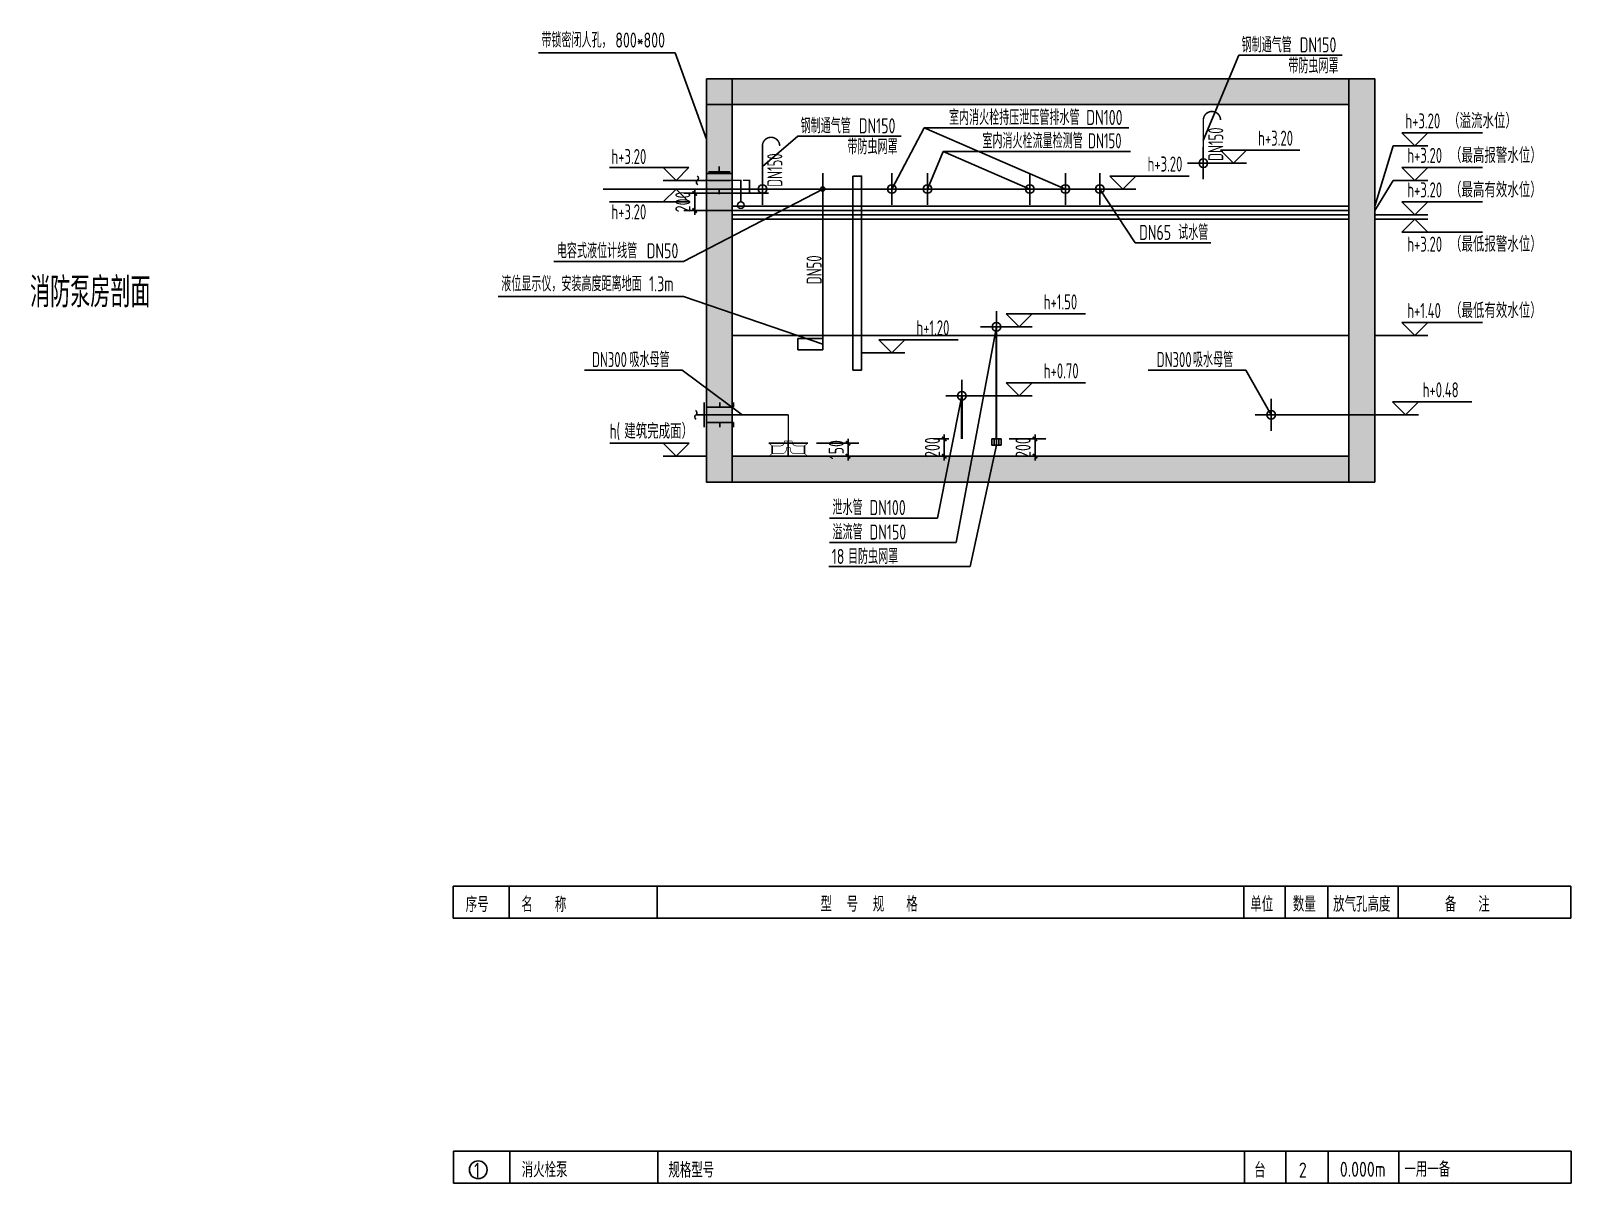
# Model space of a CAD drawing. Extents: x -84241 to 2571207, y -257003 to 1687411.
# Drawn here: x 175690 to 193553, y -101700 to -88328 of the extents above; entities that cross this region are included whole.
import ezdxf
from ezdxf.enums import TextEntityAlignment as Align

# ---------------------------------------------------------------- set-up
doc = ezdxf.new("R2010")
doc.units = 0
doc.header["$LTSCALE"] = 1000
for name, pattern in [('CENTER2', [1.125, 0.75, -0.125, 0.125, -0.125]), ('DASHED', [0.75, 0.5, -0.25]), ('ID.601.1.0.1-ID.601.1.0.7$0$ID.610.1.0.1-ID.610.1.0.7$0$LEVEL 32$0${ Cable   Tele }', [0])]:
    doc.linetypes.add(name, pattern=pattern)
doc.layers.get('0').update_dxf_attribs({"linetype": 'CONTINUOUS'})
doc.layers.get('Defpoints').update_dxf_attribs({"linetype": 'CONTINUOUS'})
for name, color, linetype in [('0hj', 86, 'CONTINUOUS'), ('TEXT_消防', 7, 'CONTINUOUS'), ('TEXT_通气', 7, 'CONTINUOUS'), ('W-BUSH', 231, 'CONTINUOUS'), ('W-DRAI-DOME-PIPE', 4, 'DASHED'), ('W-DRAI-VENT-PIPE', 5, 'CENTER2'), ('W-EQPM', 40, 'CONTINUOUS'), ('W-FRPT-HYDT-EQPM', 60, 'CONTINUOUS'), ('W-FRPT-HYDT-PIPE', 1, 'CONTINUOUS'), ('W-NOTE', 40, 'CONTINUOUS'), ('W-WSUP-COOL-PIPE', 3, 'CONTINUOUS'), ('W-WSUP-DIMS', 41, 'CONTINUOUS'), ('W-WSUP-EQPM', 40, 'CONTINUOUS'), ('W-WSUP-NOTE', 40, 'CONTINUOUS')]:
    doc.layers.add(name, color=color, linetype=linetype)
doc.styles.add('_TWT_DIM_ELE', font='Tssdeng.shx', dxfattribs={"width": 0.8, "height": 3.5, "bigfont": 'Tssdchn.shx'})
doc.styles.add('_TWT_PIPEDN', font='TSSDENG', dxfattribs={"width": 0.8, "height": 3.5, "bigfont": 'TSSDCHN'})
doc.styles.add('TH-STYLE3', font='tssdeng.shx', dxfattribs={"width": 0.7, "bigfont": 'tssdchn.shx'})
doc.styles.add('TH-STYLE3_T3', font='tssdeng.shx', dxfattribs={"width": 0.7, "bigfont": 'tssdchn.shx'})
doc.dimstyles.new('TH-STYLE3&&50', dxfattribs={"dimtxt": 175, "dimasz": 50, "dimexe": 125, "dimexo": 150, "dimgap": 50, "dimtad": 1, "dimdec": 0, "dimzin": 0, "dimdsep": 46, "dimtxsty": 'TH-STYLE3_T3', "dimblk": 'ARCHTICK', "dimcen": 0.09, "dimclrt": 7, "dimazin": 2, "dimtfac": 1, "dimtdec": 0, "dimtix": 1, "dimtmove": 2, "dimatfit": 3, "dimfxl": 50, "dimtolj": 1, "dimtzin": 0, "dimarcsym": 0})

# ---------------------------------------------------------------- blocks, each defined once
blk = doc.blocks.new('A$C54A40646')
for p, q in [((-37.5, -50), (-37.5, 50)), ((0, -50), (0, 50)), ((37.5, -50), (37.5, 50))]:
    blk.add_line(p, q)
blk.add_lwpolyline([(-75, -50), (75, -50), (75, 50), (-75, 50)], close=True)
blk = doc.blocks.new('旋流防止器')
at = {"color": 8}
blk.add_line((0, 175), (0, 0), dxfattribs=at)
at = {"layer": 'W-WSUP-EQPM'}
for p, q in [((-225, 175), (225, 175)), ((225, 25), (-225, 25)), ((-187, 147), (-187, 53)), ((187, 147), (187, 53))]:
    blk.add_line(p, q, dxfattribs=at)
at = {"layer": 'W-WSUP-EQPM', "const_width": 7.5}
for points in [[(-225, 175), (-196, 151, 0.170304), (-177, 145), (-70, 145, -0.265481), (-31, 123, -0.081217), (-22, 100), (-22, 77)], [(-225, 25), (-196, 48, -0.170304), (-177, 55), (-90, 55, -0.414214), (-45, 10), (-45, 0)], [(22, 77), (22, 100, -0.081217), (31, 123, -0.265481), (70, 145), (177, 145, 0.170304), (196, 151), (225, 175)], [(225, 25), (196, 48, 0.17024), (177, 55), (90, 55, 0.414214), (45, 10), (45, 0)]]:
    blk.add_lwpolyline(points, format="xyb", dxfattribs=at)
for points in [[(-45, 0), (45, 0)], [(-22, 77), (22, 77)]]:
    blk.add_lwpolyline(points, dxfattribs=at)
blk = doc.blocks.new('$TwtSys$00000132')
at = {"elevation": 0}
blk.add_lwpolyline([(7, -101, -0.575183), (0, 0, 0.604745), (-11, 101, 16.924828)], format="xyb", dxfattribs=at)
blk = doc.blocks.new('*U365')
for p, q in [((160, 30), (-160, 30)), ((-100, 0), (-160, 0)), ((-100, 0), (-100, -350)), ((100, 0), (100, -350)), ((160, 0), (100, 0)), ((-100, -175), (-160, -175)), ((160, -175), (100, -175)), ((-100, -350), (-160, -350)), ((160, -350), (100, -350))]:
    blk.add_line(p, q)
at = {"layer": 'Defpoints'}
blk.add_line((0, 0), (0, -350), dxfattribs=at)
blk = doc.blocks.new('$VALVE$00000866')
for p, q in [((0, 0), (250, 0)), ((83, 62), (83, -62))]:
    blk.add_line(p, q)
blk.add_circle((312, 0), 62.5)
blk = doc.blocks.new('*U784')
for p, q in [((-100, 0), (-100, -250)), ((100, 0), (100, -250)), ((-100, -125), (-160, -125)), ((160, -125), (100, -125))]:
    blk.add_line(p, q)
at = {"layer": 'Defpoints'}
blk.add_line((0, 0), (0, -250), dxfattribs=at)
blk = doc.blocks.new('_ArchTick')
at = {"color": 0, "linetype": 'ByBlock', "const_width": 0.4}
blk.add_lwpolyline([(-0.5, -0.5), (0.5, 0.5)], dxfattribs=at)
blk = doc.blocks.new('*D786')
at = {"layer": 'Defpoints', "color": 0, "transparency": 16777216}
for p in [(-135, 3350), (869, 3350), (869, 3150)]:
    blk.add_point(p, dxfattribs=at)
at = {"layer": 'W-WSUP-DIMS', "color": 0, "lineweight": -2, "transparency": 16777216}
for p, q in [((-135, 3350), (-135, 3400)), ((719, 3350), (-260, 3350)), ((-135, 3150), (-135, 3350)), ((719, 3150), (-260, 3150)), ((-135, 3150), (-135, 3100))]:
    blk.add_line(p, q, dxfattribs=at)
at = {"layer": 'W-WSUP-DIMS', "color": 0, "lineweight": -2, "transparency": 16777216, "xscale": 50, "yscale": 50, "zscale": 50}
for p, rotation in [((-135, 3350), 270), ((-135, 3150), 90)]:
    blk.add_blockref('_ArchTick', p, dxfattribs=dict(at, rotation=rotation))
at = {"layer": 'W-WSUP-DIMS', "color": 7, "transparency": 16777216, "insert": (-273, 3250), "char_height": 175, "attachment_point": 5, "rotation": 90, "style": 'TH-STYLE3_T3'}
blk.add_mtext('\\A1;200', dxfattribs=at)
blk = doc.blocks.new('*D787')
at = {"layer": 'Defpoints', "color": 0, "transparency": 16777216}
for p in [(3363, 500), (3811, 500), (3363, 300)]:
    blk.add_point(p, dxfattribs=at)
at = {"layer": 'W-WSUP-DIMS', "color": 0, "lineweight": -2, "transparency": 16777216}
for p, q in [((3811, 500), (3811, 550)), ((3513, 500), (3936, 500)), ((3811, 300), (3811, 500)), ((3513, 300), (3936, 300)), ((3811, 300), (3811, 250))]:
    blk.add_line(p, q, dxfattribs=at)
at = {"layer": 'W-WSUP-DIMS', "color": 0, "lineweight": -2, "transparency": 16777216, "xscale": 50, "yscale": 50, "zscale": 50}
for p, rotation in [((3811, 500), 270), ((3811, 300), 90)]:
    blk.add_blockref('_ArchTick', p, dxfattribs=dict(at, rotation=rotation))
at = {"layer": 'W-WSUP-DIMS', "color": 7, "transparency": 16777216, "insert": (3673, 400), "char_height": 175, "attachment_point": 5, "rotation": 90, "style": 'TH-STYLE3_T3'}
blk.add_mtext('\\A1;200', dxfattribs=at)
blk = doc.blocks.new('*D788')
at = {"layer": 'Defpoints', "color": 0, "transparency": 16777216}
for p in [(2759, 500), (2963, 500), (2963, 300)]:
    blk.add_point(p, dxfattribs=at)
at = {"layer": 'W-WSUP-DIMS', "color": 0, "lineweight": -2, "transparency": 16777216}
for p, q in [((2759, 500), (2759, 550)), ((2813, 500), (2634, 500)), ((2759, 300), (2759, 500)), ((2813, 300), (2634, 300)), ((2759, 300), (2759, 250))]:
    blk.add_line(p, q, dxfattribs=at)
at = {"layer": 'W-WSUP-DIMS', "color": 0, "lineweight": -2, "transparency": 16777216, "xscale": 50, "yscale": 50, "zscale": 50}
for p, rotation in [((2759, 500), 270), ((2759, 300), 90)]:
    blk.add_blockref('_ArchTick', p, dxfattribs=dict(at, rotation=rotation))
at = {"layer": 'W-WSUP-DIMS', "color": 7, "transparency": 16777216, "insert": (2621, 400), "char_height": 175, "attachment_point": 5, "rotation": 90, "style": 'TH-STYLE3_T3'}
blk.add_mtext('\\A1;200', dxfattribs=at)
blk = doc.blocks.new('*D789')
at = {"layer": 'Defpoints', "color": 0, "transparency": 16777216}
for p in [(1127, 450), (1643, 450), (1127, 300)]:
    blk.add_point(p, dxfattribs=at)
at = {"layer": 'W-WSUP-DIMS', "color": 0, "lineweight": -2, "transparency": 16777216}
for p, q in [((1277, 450), (1768, 450)), ((1643, 450), (1643, 500)), ((1643, 300), (1643, 450)), ((1277, 300), (1768, 300)), ((1643, 300), (1643, 250))]:
    blk.add_line(p, q, dxfattribs=at)
at = {"layer": 'W-WSUP-DIMS', "color": 0, "lineweight": -2, "transparency": 16777216, "xscale": 50, "yscale": 50, "zscale": 50}
for p, rotation in [((1643, 450), 270), ((1643, 300), 90)]:
    blk.add_blockref('_ArchTick', p, dxfattribs=dict(at, rotation=rotation))
at = {"layer": 'W-WSUP-DIMS', "color": 7, "transparency": 16777216, "insert": (1506, 375), "char_height": 175, "attachment_point": 5, "rotation": 90, "style": 'TH-STYLE3_T3'}
blk.add_mtext('\\A1;150', dxfattribs=at)
blk = doc.blocks.new('消防泵房表头')
at = {"layer": 'W-WSUP-DIMS', "extrusion": (-3.31149e-09, -0.001985, 0.999998)}
for p, q in [((0, 373, 1), (12961, 373, 1)), ((0, 0, 0), (12961, 0, 0))]:
    blk.add_line(p, q, dxfattribs=at)
at = {"layer": 'W-WSUP-DIMS'}
for p, q in [((0, 373, 1), (0, 0, 0)), ((652, 0, 0), (652, 373, 1)), ((2367, 0, 0), (2367, 373, 1)), ((9172, 0, -1), (9172, 373, 0)), ((9651, 0, -1), (9651, 373, 0)), ((10144, 0, -1), (10144, 373, 0)), ((10961, 373, 1), (10961, 0, 0)), ((12961, 373, 1), (12961, 0, 0))]:
    blk.add_line(p, q, dxfattribs=at)
at = {"layer": 'W-WSUP-DIMS', "extrusion": (-3.31149e-09, -0.001985, 0.999998), "style": 'TH-STYLE3', "width": 0.8}
for s, p in [('序号', (280, 168, 0)), ('名   称', (1053, 168, 0)), ('型  号  规   格', (4825, 18847, 9408048)), ('单位', (9378, 18847, 9408047)), ('数量', (9872, 18847, 9408047)), ('放气孔高度', (10538, 18847, 9408047)), ('备   注', (11762, 18847, 9408047))]:
    blk.add_text(s, height=175, rotation=359.9999, dxfattribs=at).set_placement(p, align=Align.MIDDLE)
blk = doc.blocks.new('消防泵房材料')
at = {"layer": 'W-WSUP-DIMS', "extrusion": (-3.31149e-09, -0.001985, 0.999998)}
for p, q in [((0, 373, 1), (12961, 373, 1)), ((0, 0, 0), (12961, 0, 0))]:
    blk.add_line(p, q, dxfattribs=at)
at = {"layer": 'W-WSUP-DIMS'}
for p, q in [((0, 373, 1), (0, 0, 0)), ((652, 0, 0), (652, 373, 1)), ((2367, 0, 0), (2367, 373, 1)), ((9172, 0, -1), (9172, 373, 0)), ((9651, 0, -1), (9651, 373, 0)), ((10144, 0, -1), (10144, 373, 0)), ((10961, 373, 1), (10961, 0, 0)), ((12961, 373, 1), (12961, 0, 0))]:
    blk.add_line(p, q, dxfattribs=at)
blk.add_circle((286, 156, 1), 103, dxfattribs=at)
at = {"layer": 'W-WSUP-DIMS', "style": 'TH-STYLE3', "width": 0.8}
for tag, p in [('序号', (239, 64, 1)), ('设备名称', (790, 68, 1)), ('规格型号', (2491, 65, 1)), ('单位', (9285, 65, 1)), ('数量', (9803, 65, 1)), ('放气孔高度', (10278, 74, 0)), ('备注', (11026, 74, 0))]:
    blk.add_attdef(tag, p, '', height=175, rotation=0.1063, dxfattribs=at)
blk = doc.blocks.new('消防泵房剖面2')
h = blk.add_hatch()
h.set_pattern_fill('钢筋混凝土', color=8, scale=50)
h.set_pattern_definition([(45, (-1168168.83, -175418.13), (-88.388348, 88.388348), []), (50, (-1168168.83, -175418.13), (358.63009, -31.37607), [37.5, -412.5]), (355, (-1168168.83, -175418.13), (-69.37567, 376.09607), [30, -330]), (100.4514, (-1168138.94, -175420.74), (289.25469, 344.71977), [31.8701, -350.57106]), (46.1842, (-1168168.83, -175318.13), (533.62052, -82.7595), [56.25, -618.75]), (96.6356, (-1168124.36, -175325), (467.33135, 487.05894), [47.80514, -525.8565]), (351.1842, (-1168168.8, -175318.1), (467.33097, 487.0593), [45, -495]), (21, (-1168118.83, -175343.13), (298.453526, -201.309445), [37.5, -412.5]), (326, (-1168118.83, -175343.13), (121.65767, 362.57502), [30, -330]), (71.4514, (-1168093.96, -175359.9), (420.11131, 161.26525), [31.8701, -350.57106]), (37.5, (-1168168.83, -175418.13), (6.079928, 166.446927), [0, -326, 0, -335, 0, -331.25]), (7.5, (-1168168.83, -175418.13), (131.53477, 197.205856), [0, -191, 0, -318.5, 0, -126.25]), (327.5, (-1168280.33, -175418.13), (266.911218, -11.277436), [0, -125, 0, -390, 0, -517.5]), (317.5, (-1168330.33, -175418.13), (291.593085, 50.05249), [0, -162.5, 0, -259, 0, -367.5])])
h.paths.add_polyline_path([(300, 4680), (7450, 4680), (7450, 4380), (300, 4380)])
h.paths.add_polyline_path([(0, 4680), (300, 4680), (300, 0), (0, 0)])
h.paths.add_polyline_path([(7450, 4680), (7750, 4680), (7750, 0), (7450, 0)])
h.paths.add_polyline_path([(300, 300), (7450, 300), (7450, 0), (300, 0)])
for p, q in [((7450, 3200.1), (300, 3200.1)), ((7450, 3150.1), (300, 3150.1)), ((7450, 3100.1), (300, 3100.1)), ((7450, 3050.1), (300, 3050.1)), ((300, 1700.1), (7450, 1700.1))]:
    blk.add_line(p, q)
at = {"color": 8}
for points in [[(0, 4680), (300, 4680), (300, 0), (0, 0)], [(300, 4680), (7450, 4680), (7450, 4380), (300, 4380)], [(7450, 4680), (7750, 4680), (7750, 0), (7450, 0)], [(300, 300), (7450, 300), (7450, 0), (300, 0)]]:
    blk.add_lwpolyline(points, close=True, dxfattribs=at)
at = {"const_width": 20}
blk.add_lwpolyline([(0, 4380), (300, 4380), (300, 3580), (0, 3580)], close=True, dxfattribs=at)
at = {"layer": '0hj'}
blk.add_lwpolyline([(1062, 1535.9), (1349.8, 1535.9), (1349.8, 1663.6), (1062, 1663.6)], close=True, dxfattribs=at)
for centre, radius in [((5763, 3700), 50), ((650, 3400), 50), ((1349.8, 3400), 25), ((2149.7, 3400), 50), ((2563, 3400), 50), ((3749.7, 3400), 50), ((4163, 3400), 50), ((4563, 3400), 50), ((3363, 1800), 50), ((2963, 1000), 50), ((6550, 780), 50)]:
    blk.add_circle(centre, radius, dxfattribs=at)
at = {"layer": 'TEXT_消防', "linetype": 'ID.601.1.0.1-ID.601.1.0.7$0$ID.610.1.0.1-ID.610.1.0.7$0$LEVEL 32$0${ Cable   Tele }'}
blk.add_line((300, 3300), (300, 3400), dxfattribs=at)
at = {"layer": 'W-DRAI-DOME-PIPE', "ltscale": 50, "const_width": 25}
for points in [[(3363, 1800), (3363, 500)], [(2963, 1000), (2963, 500)]]:
    blk.add_lwpolyline(points, dxfattribs=at)
at = {"layer": 'W-DRAI-VENT-PIPE', "ltscale": 50, "const_width": 17.5}
for points in [[(5963, 4200, 1), (5763, 4200)], [(850, 3900, 1), (650, 3900)]]:
    blk.add_lwpolyline(points, format="xyb", dxfattribs=at)
for points in [[(5763, 3700), (5763, 4200)], [(650, 3400), (650, 3900)]]:
    blk.add_lwpolyline(points, dxfattribs=at)
at = {"layer": 'W-FRPT-HYDT-PIPE', "ltscale": 50, "const_width": 17.5}
for points in [[(950, 780), (-122.1, 780)], [(950, 474.8), (950, 780)]]:
    blk.add_lwpolyline(points, dxfattribs=at)
at = {"layer": 'W-WSUP-COOL-PIPE', "const_width": 17.5}
for points in [[(400, 3400.1), (400, 3500.1), (-103.2, 3500.1)], [(424.7, 3500.1), (500, 3500.1), (500, 3350.1)]]:
    blk.add_lwpolyline(points, dxfattribs=at)
at = {"layer": 'W-WSUP-COOL-PIPE', "linetype": 'Continuous', "ltscale": 50, "const_width": 17.5}
blk.add_lwpolyline([(1349.8, 1599.8), (1349.8, 3400)], dxfattribs=at)
at = {"layer": 'W-WSUP-DIMS'}
for p, q in [((-363.4, 4980.9), (-1948.2, 4980.9)), ((0, 3980), (-363.4, 4980.9)), ((5763, 3962.9), (6173.5, 4953.1)), ((6173.5, 4953.1), (7372.6, 4953.1)), ((2149.7, 3400), (2526, 4109.4)), ((4163, 3400), (2526, 4109.4)), ((2526, 4109.4), (4898.4, 4109.4)), ((650, 3662.9), (1060.5, 4013.8)), ((1060.5, 4013.8), (2259.7, 4013.8)), ((8215.9, 3900.1), (8065.9, 4050.1)), ((8065.9, 4050.1), (9000.3, 4050.1)), ((8215.9, 3900.1), (8365.9, 4050.1)), ((2563, 3400), (2744.2, 3837)), ((3749.7, 3400), (2744.2, 3837)), ((2744.2, 3837), (4918, 3837)), ((6113, 3700), (5963, 3850)), ((5963, 3850), (6883.2, 3850)), ((6113, 3700), (6263, 3850)), ((7750, 3200.1), (7963.7, 3900.1)), ((7963.7, 3900.1), (8365.9, 3900.1)), ((-201.6, 3650.1), (-1121.8, 3650.1)), ((-351.6, 3500.1), (-501.6, 3650.1)), ((-351.6, 3500.1), (-201.6, 3650.1)), ((5763, 3700), (6263, 3700)), ((8215.9, 3500.1), (8065.9, 3650.1)), ((8065.9, 3650.1), (9000.3, 3650.1)), ((8215.9, 3500.1), (8365.9, 3650.1)), ((-1196.3, 3400), (4980.2, 3400)), ((-1.6, 3500.1), (-501.6, 3500.1)), ((-351.5, 3400), (-501.5, 3250)), ((-1.5, 3400), (-501.5, 3400)), ((-351.5, 3400), (-201.5, 3250)), ((1349.8, 3400), (-263.6, 2560.6)), ((4563, 3400), (4973.5, 2775)), ((4830.2, 3400), (4680.2, 3550)), ((4680.2, 3550), (5600.4, 3550)), ((4830.2, 3400), (4980.2, 3550)), ((7963.7, 3500.1), (7750, 3150.1)), ((7963.7, 3500.1), (8365.9, 3500.1)), ((-201.5, 3250), (-1121.7, 3250)), ((8215.9, 3100.1), (8065.9, 3250.1)), ((8065.9, 3250.1), (9000.3, 3250.1)), ((8215.9, 3100.1), (8365.9, 3250.1)), ((7750, 3100.1), (8365.9, 3100.1)), ((7750, 3050.1), (8365.9, 3050.1)), ((8215.9, 3050.1), (8065.9, 2900.1)), ((8215.9, 3050.1), (8365.9, 2900.1)), ((8065.9, 2900.1), (9000.3, 2900.1)), ((4973.5, 2775), (5849.1, 2775)), ((-263.6, 2560.6), (-1768.3, 2560.6)), ((-263.6, 2153.3), (-2414, 2153.3)), ((1349.8, 1599.8), (-263.6, 2153.3)), ((3363, 1800), (2896.8, -702.8)), ((3363, 1800), (3776.9, 1800)), ((3626.9, 1800), (3476.9, 1950)), ((3476.9, 1950), (4397.1, 1950)), ((3626.9, 1800), (3776.9, 1950)), ((8215.9, 1700.1), (8065.9, 1850.1)), ((8065.9, 1850.1), (9000.3, 1850.1)), ((8215.9, 1700.1), (8365.9, 1850.1)), ((2149.9, 1500), (1999.9, 1650)), ((1999.9, 1650), (2920.1, 1650)), ((2149.9, 1500), (2299.9, 1650)), ((7750, 1700.1), (8365.9, 1700.1)), ((1799.9, 1500), (2299.9, 1500)), ((-280.8, 1299.2), (-1411.9, 1299.2)), ((414, 780), (-280.8, 1299.2)), ((6254.1, 1299.2), (5123.1, 1299.2)), ((6550, 780), (6254.1, 1299.2)), ((3626.9, 1000), (3476.9, 1150)), ((3476.9, 1150), (4397.1, 1150)), ((3626.9, 1000), (3776.9, 1150)), ((2963, 1000), (2679.6, -417.3)), ((2963, 1000), (3776.9, 1000)), ((8107, 780), (7957, 930)), ((7957, 930), (8877.2, 930)), ((8107, 780), (8257, 930)), ((6734.2, 780), (8257, 780)), ((-200, 450), (-1120.2, 450)), ((-350, 300), (-500, 450)), ((-350, 300), (-200, 450)), ((3363.2, 428), (3057.7, -978.9)), ((0, 300), (-500, 300)), ((2679.6, -417.3), (1427.5, -417.3)), ((2896.8, -702.8), (1427.9, -702.8)), ((3057.7, -978.9), (1418.5, -978.9))]:
    blk.add_line(p, q, dxfattribs=at)
at = {"layer": 'W-WSUP-NOTE'}
for p, q in [((5763, 3515.8), (5763, 3884.2)), ((650, 3215.8), (650, 3584.2)), ((1349.8, 3215.8), (1349.8, 3584.2)), ((2149.7, 3215.8), (2149.7, 3584.2)), ((2563, 3215.8), (2563, 3584.2)), ((3749.7, 3215.8), (3749.7, 3584.2)), ((4163, 3215.8), (4163, 3584.2)), ((4563, 3215.8), (4563, 3584.2)), ((5947.2, 3700), (5578.7, 3700)), ((834.2, 3400), (465.8, 3400)), ((1534.1, 3400), (1165.6, 3400)), ((2333.9, 3400), (1965.5, 3400)), ((2747.2, 3400), (2378.7, 3400)), ((3933.9, 3400), (3565.5, 3400)), ((4347.2, 3400), (3978.7, 3400)), ((4747.2, 3400), (4378.7, 3400)), ((3363, 1615.8), (3363, 1984.2)), ((3547.2, 1800), (3178.7, 1800)), ((2963, 815.8), (2963, 1184.2)), ((3147.2, 1000), (2778.7, 1000)), ((6550, 595.8), (6550, 964.2)), ((6734.2, 780), (6365.8, 780))]:
    blk.add_line(p, q, dxfattribs=at)
blk.add_lwpolyline([(1699.9, 3550), (1799.9, 3550), (1799.9, 1299.9), (1699.9, 1299.9)], close=True, dxfattribs=at)
at = {"layer": 'W-BUSH', "extrusion": (-2.30959e-07, 0.000244987, 1), "rotation": 90.05401424480603}
blk.add_blockref('*U784', (25, 3500.1, 0.9), dxfattribs=at)
at = {"layer": 'W-BUSH', "xscale": -0.8999999999999998, "yscale": 0.8999999999999999, "zscale": 0.8999999999999998, "rotation": 90.05401242588508}
blk.add_blockref('*U365', (0, 780), dxfattribs=at)
at = {"layer": 'W-EQPM', "xscale": -0.7199999999999994, "yscale": 0.7199999999999999, "zscale": 0.7199999999999999, "rotation": 0.054012425884995}
blk.add_blockref('A$C54A40646', (3363.2, 464), dxfattribs=at)
at = {"layer": 'W-FRPT-HYDT-EQPM', "xscale": 0.5, "yscale": 0.5, "zscale": 0.5, "rotation": 180}
blk.add_blockref('$TwtSys$00000132', (-122.1, 780), dxfattribs=at)
at = {"layer": 'W-WSUP-EQPM'}
for name, p, xscale, yscale, zscale, rotation in [('$TwtSys$00000132', (-103.2, 3500.1), 0.5, 0.5, 0.5, 179.9999999999934), ('$VALVE$00000866', (400, 3400.1), -0.6, -0.6, 0.6, 90)]:
    blk.add_blockref(name, p, dxfattribs=dict(at, xscale=xscale, yscale=yscale, zscale=zscale, rotation=rotation))
at = {"layer": 'W-WSUP-EQPM', "rotation": 179.999986954723}
blk.add_blockref('旋流防止器', (950, 474.8), dxfattribs=at)
at = {"layer": 'TEXT_通气', "style": '_TWT_PIPEDN', "width": 0.64}
for p in [(5994.1, 3725.9), (881.1, 3425.8)]:
    blk.add_text('DN150', height=175, rotation=89.99999, dxfattribs=at).set_placement(p)
at = {"layer": 'W-WSUP-DIMS', "color": 7}
for s, style, width, p in [('带锁密闭人孔，', 'TH-STYLE3', 0.7, (-1913.2, 5040.7)), ('800*800', 'TH-STYLE3', 0.7, (-1055.7, 5040.7)), ('钢制通气管', 'TH-STYLE3', 0.7, (6206.4, 4985.3)), ('DN150', 'TH-STYLE3', 0.7, (6880.6, 4985.3)), ('带防虫网罩', 'TH-STYLE3', 0.7, (6749.2, 4743.1)), ('室内消火栓持压泄压管排水管', 'TH-STYLE3', 0.7, (2813.9, 4143)), ('DN100', 'TH-STYLE3', 0.7, (4406.4, 4143)), ('（溢流水位）', '_TWT_DIM_ELE', 0.8, (8601.2, 4102.6)), ('钢制通气管', 'TH-STYLE3', 0.7, (1093.4, 4046)), ('DN150', 'TH-STYLE3', 0.7, (1767.6, 4046)), ('带防虫网罩', 'TH-STYLE3', 0.7, (1636.3, 3803.8)), ('室内消火栓流量检测管', 'TH-STYLE3', 0.7, (3201, 3872)), ('（最高报警水位）', '_TWT_DIM_ELE', 0.8, (8623.3, 3702.6)), ('（最高有效水位）', '_TWT_DIM_ELE', 0.8, (8623.3, 3302.6)), ('DN65', 'TH-STYLE3', 0.7, (5018.8, 2808.7)), ('试水管', 'TH-STYLE3', 0.7, (5471.6, 2808.7)), ('（最低报警水位）', '_TWT_DIM_ELE', 0.8, (8623.3, 2672.6)), ('电容式液位计线管', 'TH-STYLE3', 0.7, (-1733.3, 2595.6)), ('DN50', 'TH-STYLE3', 0.7, (-691.6, 2595.6)), ('液位显示仪，安装高度距离地面', 'TH-STYLE3', 0.7, (-2379, 2213.1)), ('1.3m', 'TH-STYLE3', 0.7, (-664, 2213.1)), ('h+1.50', '_TWT_DIM_ELE', 0.64, (3912.6, 2002.5)), ('h+1.40', '_TWT_DIM_ELE', 0.64, (8127.9, 1902.6)), ('（最低有效水位）', '_TWT_DIM_ELE', 0.8, (8623.3, 1902.6)), ('h+1.20', '_TWT_DIM_ELE', 0.64, (2435.6, 1702.5)), ('吸水母管', 'TH-STYLE3', 0.7, (-891.6, 1332.8)), ('吸水母管', 'TH-STYLE3', 0.7, (5643.4, 1332.8)), ('h+0.70', '_TWT_DIM_ELE', 0.64, (3912.6, 1202.5)), ('h+0.48', '_TWT_DIM_ELE', 0.64, (8306.5, 982.5)), ('h(', '_TWT_DIM_ELE', 0.64, (-1120.2, 502.5)), ('建筑完成面）', '_TWT_DIM_ELE', 0.8, (-952.2, 502.5)), ('泄水管', 'TH-STYLE3', 0.7, (1462.5, -383.7)), ('DN100', 'TH-STYLE3', 0.7, (1891.7, -383.7)), ('溢流管', 'TH-STYLE3', 0.7, (1462.9, -667.8)), ('DN150', 'TH-STYLE3', 0.7, (1892.1, -667.8)), ('18', 'TH-STYLE3', 0.7, (1453.5, -950.8)), ('目防虫网罩', 'TH-STYLE3', 0.7, (1642, -950.8))]:
    blk.add_text(s, height=175, dxfattribs=dict(at, style=style, width=width)).set_placement(p)
at = {"layer": 'W-WSUP-DIMS', "linetype": 'Continuous', "style": '_TWT_PIPEDN', "width": 0.64}
blk.add_text('DN50', height=175, rotation=90, dxfattribs=at).set_placement((1337.3, 2294.9))
at = {"layer": 'W-WSUP-DIMS', "color": 7, "style": '_TWT_DIM_ELE', "width": 0.64}
for tag, p in [('溢流水位', (8105.8, 4102.6)), ('出水横管管径', (4426, 3872)), ('通气管高度', (6398.6, 3902.5)), ('进水管高度', (-1101.3, 3689.2)), ('横管高度1', (5115.9, 3602.5)), ('最高报警水位', (8127.9, 3702.6)), ('最高有效水位', (8127.9, 3302.6)), ('横管高度', (-1101.3, 3047.6)), ('最低报警水位', (8127.9, 2672.6)), ('吸水母管管径', (-1326.8, 1333.7)), ('吸水母管管径1', (5221.7, 1333.7))]:
    blk.add_attdef(tag, p, '', height=175, dxfattribs=at)
at = {"layer": 'W-WSUP-DIMS'}
for p1, p2, distance, picture, middle in [((869.5, 3150.1), (869.5, 3350.1), 1004.9, '*D786', (-272.9, 3250.1)), ((1127, 300), (1127, 450), -516.3, '*D789', (1505.8, 375)), ((2963, 300), (2963, 500), 204.5, '*D788', (2621, 400)), ((3363, 300), (3363, 500), -447.8, '*D787', (3673.3, 400))]:
    dim = blk.add_aligned_dim(p1=p1, p2=p2, distance=distance, dimstyle='TH-STYLE3&&50', dxfattribs=at)
    dim.commit()
    dim.dimension.update_dxf_attribs({"geometry": picture, "text_midpoint": middle})

msp = doc.modelspace()

# ---------------------------------------------------------------- block references
msp.add_blockref('消防泵房剖面2', (183524.0233, -93563.9609)).add_auto_attribs({'出水横管管径': 'DN150', '通气管高度': 'h+3.20', '横管高度1': 'h+3.20', '吸水母管管径1': 'DN300', '吸水母管管径': 'DN300', '横管高度': 'h+3.20', '溢流水位': 'h+3.20', '最高报警水位': 'h+3.20', '最高有效水位': 'h+3.20', '最低报警水位': 'h+3.20', '进水管高度': 'h+3.20'})
at = {"ltscale": 5}
msp.add_blockref('消防泵房表头', (180586.3608, -98624.8776), dxfattribs=at)
msp.add_blockref('消防泵房材料', (180592.2377, -101699.8772), dxfattribs=at).add_auto_attribs({'放气孔高度': '0.000m', '单位': '台', '数量': '2', '规格型号': '规格型号', '设备名称': '消火栓泵', '序号': '1', '备注': '一用一备'})

# ---------------------------------------------------------------- texts
at = {"layer": 'W-NOTE', "style": 'TH-STYLE3', "width": 0.7}
msp.add_text('消防泵房剖面', height=350, dxfattribs=at).set_placement((175680.9322, -91537.2739))

doc.saveas('drawing.dxf')
